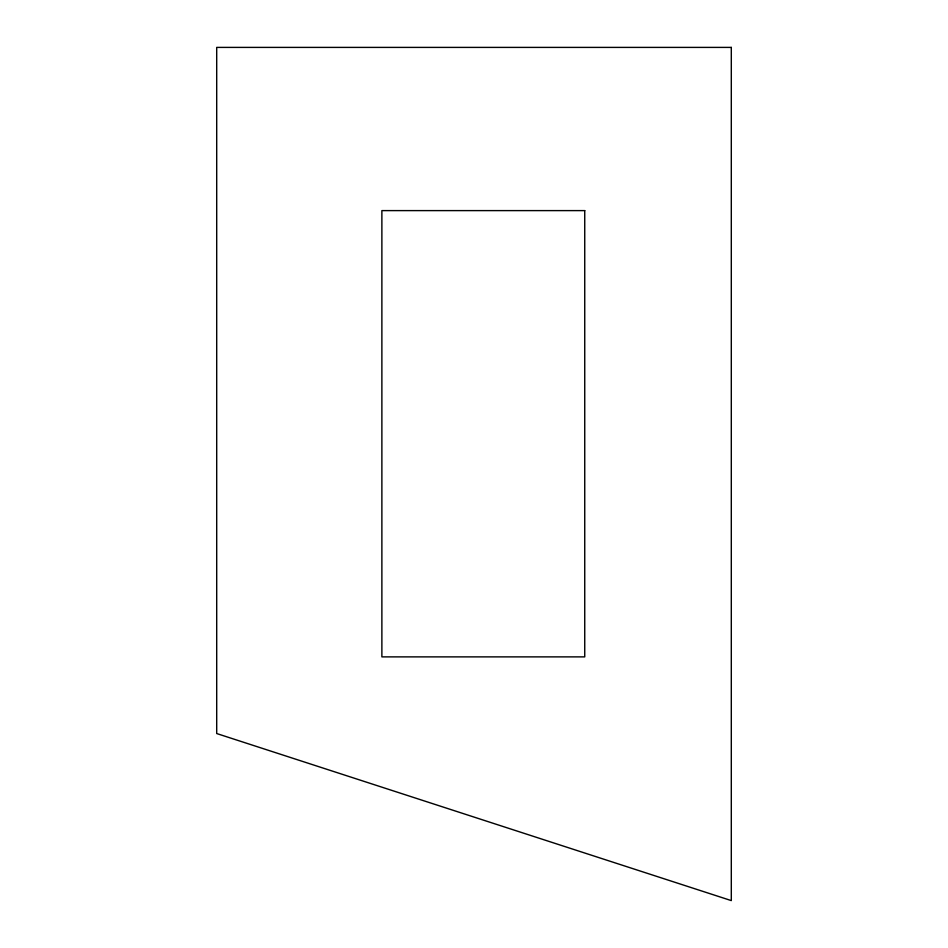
<?xml version="1.0" encoding="UTF-8"?>
<svg xmlns="http://www.w3.org/2000/svg" width="948" height="948" viewBox="0 0 948 948"><rect width="100%" height="100%" fill="white"/><g stroke="black" fill="none" stroke-linecap="round" stroke-linejoin="round"><path stroke-width="1.42" d="M731.299 47.4L216.701 47.4L216.701 733.539L731.299 900.6L731.299 47.4M584.738 210.61L381.878 210.61L381.878 656.881L584.738 656.881L584.738 210.61"/></g></svg>
